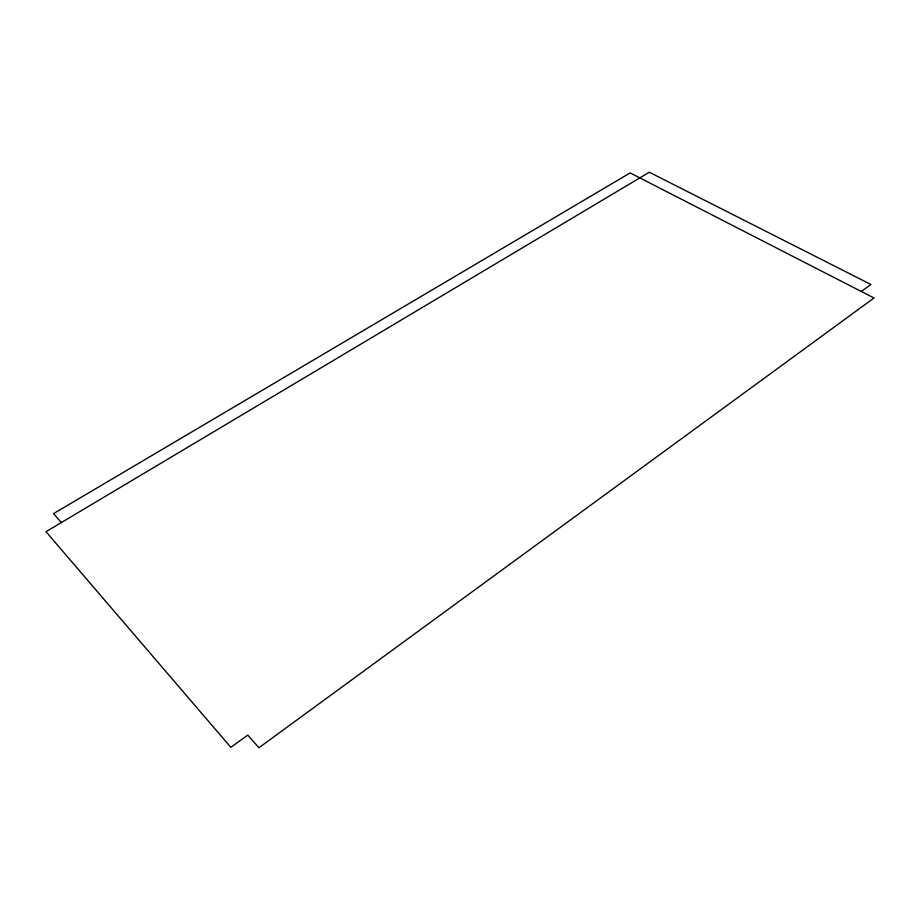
<?xml version="1.0" encoding="UTF-8"?>
<svg xmlns="http://www.w3.org/2000/svg" width="920" height="920" viewBox="0 0 920 920"><rect width="100%" height="100%" fill="white"/><g stroke="black" fill="none" stroke-linecap="round" stroke-linejoin="round"><path stroke-width="1.38" d="M861.304 291.467L870.952 284.498L649.301 172.236L46 531.714L230.828 747.339L247.79 735.08L258.911 747.764L874 297.988L630.165 172.914L53.555 513.625L61.375 522.548"/></g></svg>
